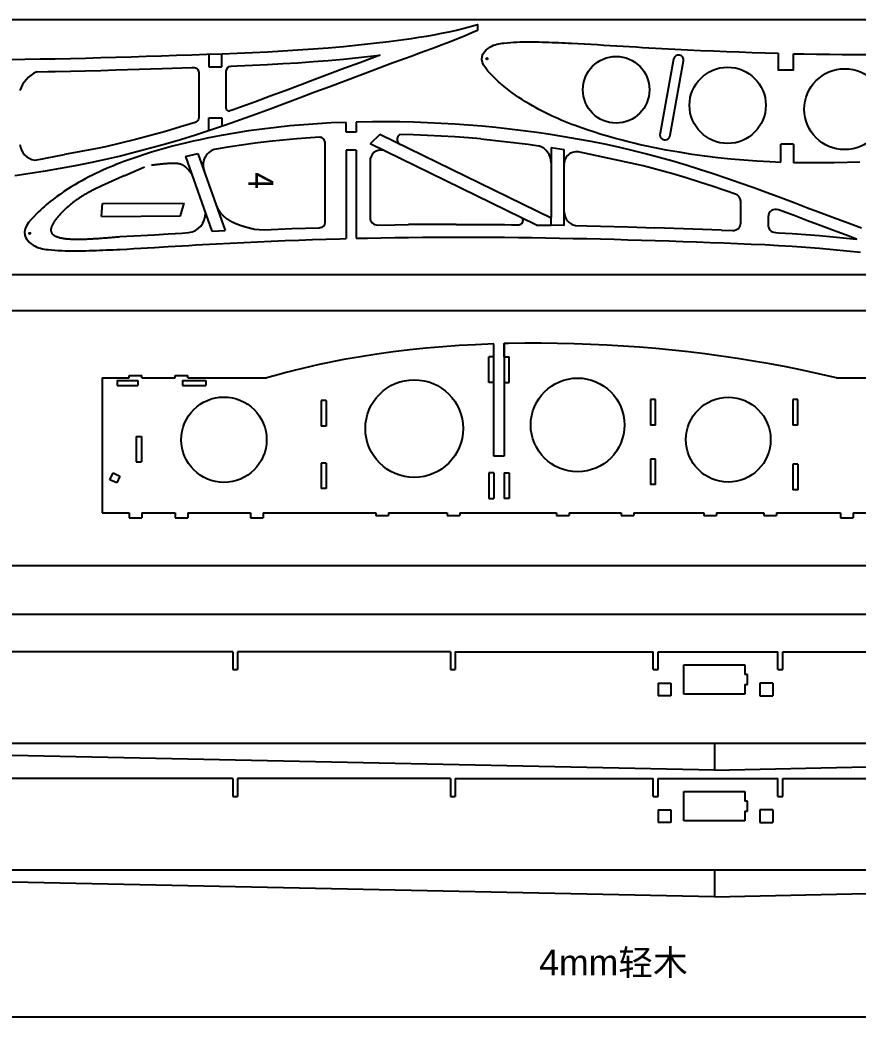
# Model space of a CAD drawing. Header units: inches. Extents: x 33 to 1703, y 106 to 883.
# Drawn here: x 263.7 to 592.9, y 106.1 to 497.6 of the extents above; entities that cross this region are included whole.
import ezdxf

# ---------------------------------------------------------------- set-up
doc = ezdxf.new("R2010")
doc.units = ezdxf.units.IN
doc.header["$MEASUREMENT"] = 0
doc.layers.add('7', color=7, linetype='Continuous')
doc.styles.get("Standard").update_dxf_attribs({"font": 'arial.ttf'})
doc.styles.add('样式_4', font='txt', dxfattribs={"height": 10})

msp = doc.modelspace()

# ---------------------------------------------------------------- linework, layer by layer
for p, q in [((1034.3, 497.65), (34.3, 497.65)), ((34.3, 397.65), (1034.3, 397.65)), ((449.88, 326.39), (449.88, 370.48)), ((453.88, 370.67), (453.88, 326.39)), ((449.88, 365.31), (447.88, 365.31)), ((447.88, 355.31), (447.88, 365.31)), ((453.88, 365.31), (453.88, 361.46)), ((301.94, 356.08), (309.96, 356.08)), ((301.94, 356.08), (301.94, 354.08)), ((301.94, 354.08), (309.96, 354.08)), ((301.94, 354.08), (309.96, 354.08)), ((309.96, 356.08), (309.96, 354.08)), ((327.56, 356.08), (336.67, 356.08)), ((327.56, 356.08), (327.56, 354.08)), ((327.56, 354.08), (336.67, 354.08)), ((327.56, 354.08), (336.67, 354.08)), ((336.67, 356.08), (336.67, 354.08)), ((449.88, 355.31), (447.88, 355.31)), ((453.88, 326.39), (449.88, 326.39)), ((449.88, 319.76), (449.88, 309.76)), ((453.88, 319.76), (453.88, 314.91)), ((347.27, 249.51), (253.93, 249.51)), ((347.27, 249.51), (347.27, 242.51)), ((349.17, 249.51), (349.17, 242.51)), ((432.77, 249.51), (349.17, 249.51)), ((432.77, 249.51), (432.77, 242.51)), ((434.67, 249.51), (434.67, 242.51)), ((434.67, 249.51), (512.38, 249.51)), ((512.38, 242.51), (512.38, 249.51)), ((514.38, 242.51), (514.38, 249.51)), ((514.38, 249.51), (561.38, 249.51)), ((561.38, 242.51), (561.38, 249.51)), ((563.38, 249.51), (638.29, 249.51)), ((563.38, 242.51), (563.38, 249.51)), ((347.27, 242.51), (349.17, 242.51)), ((432.77, 242.51), (434.67, 242.51)), ((512.38, 242.51), (514.38, 242.51)), ((561.38, 242.51), (563.38, 242.51)), ((1034.5, 213.48), (38.46, 213.48)), ((536.48, 203.08), (38.46, 213.48)), ((1034.5, 213.48), (479.5, 213.48)), ((536.48, 213.48), (536.48, 203.08)), ((536.48, 203.08), (1034.5, 213.48)), ((347.27, 199.74), (253.93, 199.74)), ((347.27, 199.74), (347.27, 192.74)), ((349.17, 199.74), (349.17, 192.74)), ((432.77, 199.74), (349.17, 199.74)), ((432.77, 199.74), (432.77, 192.74)), ((434.67, 199.74), (434.67, 192.74)), ((434.67, 199.74), (512.38, 199.74)), ((512.38, 192.74), (512.38, 199.74)), ((514.38, 192.74), (514.38, 199.74)), ((514.38, 199.74), (561.38, 199.74)), ((561.38, 192.74), (561.38, 199.74)), ((563.38, 199.74), (638.29, 199.74)), ((563.38, 192.74), (563.38, 199.74)), ((347.27, 192.74), (349.17, 192.74)), ((432.77, 192.74), (434.67, 192.74)), ((512.38, 192.74), (514.38, 192.74)), ((561.38, 192.74), (563.38, 192.74)), ((1034.5, 163.71), (38.46, 163.71)), ((536.48, 153.31), (38.46, 163.71)), ((1034.5, 163.71), (479.5, 163.71)), ((536.48, 163.71), (536.48, 153.31)), ((536.48, 153.31), (1034.5, 163.71))]:
    msp.add_line(p, q)
at = {"color": 3}
for p, q in [((337.95, 484.2), (337.95, 479.2)), ((342.95, 479.2), (342.95, 484.39)), ((561.56, 484.57), (561.56, 477.84)), ((567.56, 477.9), (567.56, 484.4)), ((305.99, 478.15), (319.52, 478.57)), ((337.95, 479.2), (342.95, 479.2)), ((567.56, 477.9), (561.56, 477.9)), ((270.33, 477.3), (274.6, 477.37)), ((344.75, 462.86), (344.75, 464.27)), ((347.41, 462.38), (346.08, 461.92)), ((337.95, 454.15), (337.95, 459.15)), ((337.95, 459.15), (342.95, 459.15)), ((342.95, 459.15), (342.95, 455.84)), ((391.79, 453.55), (391.79, 457.43)), ((395.79, 457.55), (395.79, 453.55)), ((395.79, 453.55), (391.79, 453.55)), ((405.08, 452.66), (401.21, 448.98)), ((472.4, 419.82), (405.08, 452.66)), ((444.73, 450.91), (463.35, 448.86)), ((294.09, 447.14), (281.24, 444.87)), ((395.79, 446.55), (391.79, 446.55)), ((391.79, 446.55), (391.79, 411.81)), ((395.79, 446.55), (395.79, 411.93)), ((466.54, 417.12), (401.21, 448.98)), ((463.35, 448.86), (467.43, 448.26)), ((472.33, 447.54), (472.33, 444.75)), ((472.33, 447.53), (477.41, 446.74)), ((477.41, 416.88), (477.41, 446.74)), ((567.56, 448.88), (562.56, 448.88)), ((562.56, 447.88), (562.56, 448.88)), ((562.56, 441.75), (562.56, 447.88)), ((567.56, 448.88), (567.56, 441.58)), ((269.53, 442.59), (272.55, 443.1)), ((272.55, 443.1), (273.72, 443.37)), ((273.72, 443.37), (281.24, 444.87)), ((328.76, 443.99), (333.63, 445.19)), ((328.76, 443.99), (339.08, 414.69)), ((333.63, 445.19), (344.28, 414.95)), ((472.33, 444.75), (472.4, 420.09)), ((508.53, 440.4), (485.4, 445.37)), ((472.41, 417.04), (472.4, 420.09)), ((435.09, 417.36), (416.37, 417.26)), ((456.77, 417.25), (459.63, 417.22)), ((466.54, 417.12), (472.41, 417.04)), ((477.41, 416.88), (472.41, 417.04)), ((539.24, 415.14), (513.09, 416.03)), ((339.08, 414.69), (344.28, 414.95))]:
    msp.add_line(p, q, dxfattribs=at)
at = {"color": 4}
for p, q in [((295.7, 420.52), (296.15, 425.52)), ((296.15, 425.52), (328.21, 425.74)), ((326.76, 420.73), (328.21, 425.74)), ((295.7, 420.52), (326.76, 420.73))]:
    msp.add_line(p, q, dxfattribs=at)
at = {"color": 7}
for p, q in [((1032.82, 383.47), (32.85, 383.47)), ((453.88, 365.31), (453.88, 370.54)), ((453.88, 365.31), (455.88, 365.31)), ((455.88, 355.31), (455.88, 365.31)), ((453.88, 361.46), (453.88, 355.31)), ((295.94, 357.08), (306.55, 357.08)), ((295.94, 357.08), (295.94, 304.08)), ((306.55, 357.08), (306.55, 358.08)), ((306.55, 358.08), (311.55, 358.08)), ((311.55, 357.08), (311.55, 358.08)), ((311.55, 357.08), (324.67, 357.08)), ((324.67, 358.08), (329.67, 358.08)), ((324.67, 357.08), (324.67, 358.08)), ((329.67, 357.08), (329.67, 358.08)), ((329.67, 357.08), (360.69, 357.08)), ((584.4, 357.08), (627.14, 357.08)), ((453.88, 355.31), (455.88, 355.31)), ((513.37, 348.58), (511.37, 348.58)), ((511.37, 348.58), (511.37, 338.58)), ((513.37, 338.58), (513.37, 348.58)), ((569.25, 348.58), (567.25, 348.58)), ((567.25, 348.58), (567.25, 338.58)), ((569.25, 338.58), (569.25, 348.58)), ((384.04, 348.19), (382.04, 348.19)), ((382.04, 348.19), (382.04, 338.19)), ((384.04, 348.19), (384.04, 338.19)), ((384.04, 338.19), (382.04, 338.19)), ((513.37, 338.58), (511.37, 338.58)), ((569.25, 338.58), (567.25, 338.58)), ((309.38, 334.08), (311.38, 334.08)), ((309.38, 334.08), (309.38, 324.08)), ((311.38, 334.08), (311.38, 324.08)), ((513.37, 325.16), (511.37, 325.16)), ((511.37, 325.16), (511.37, 315.16)), ((513.37, 315.16), (513.37, 325.16)), ((309.38, 324.08), (311.38, 324.08)), ((384.04, 323.64), (382.04, 323.64)), ((382.04, 323.64), (382.04, 313.64)), ((384.04, 323.64), (384.04, 313.64)), ((569.25, 323.14), (567.25, 323.14)), ((567.25, 323.14), (567.25, 313.14)), ((569.31, 313.14), (569.31, 323.14)), ((298.99, 317.11), (300.29, 319.81)), ((300.29, 319.81), (302.99, 318.52)), ((302.99, 318.52), (301.7, 315.81)), ((449.88, 319.76), (447.88, 319.76)), ((447.88, 319.76), (447.88, 309.76)), ((453.88, 319.76), (455.88, 319.76)), ((455.88, 319.76), (455.88, 309.76)), ((301.7, 315.81), (298.99, 317.11)), ((384.04, 313.64), (382.04, 313.64)), ((453.88, 314.91), (453.88, 309.76)), ((513.37, 315.16), (511.37, 315.16)), ((447.88, 309.76), (449.88, 309.76)), ((455.88, 309.76), (453.88, 309.76)), ((569.31, 313.14), (567.25, 313.14)), ((295.94, 304.08), (306.55, 304.08)), ((306.55, 304.08), (306.55, 302.08)), ((306.55, 302.08), (311.55, 302.08)), ((311.55, 304.08), (324.67, 304.08)), ((311.55, 304.08), (311.55, 302.08)), ((324.67, 304.08), (324.67, 302.08)), ((324.67, 302.08), (329.67, 302.08)), ((329.67, 304.08), (354.22, 304.08)), ((329.67, 304.08), (329.67, 302.08)), ((354.22, 304.08), (354.22, 302.08)), ((354.22, 302.08), (359.22, 302.08)), ((359.22, 304.08), (403.46, 304.08)), ((359.22, 304.08), (359.22, 302.08)), ((403.46, 304.08), (403.46, 303.08)), ((403.46, 303.08), (408.46, 303.08)), ((408.46, 304.08), (431.53, 304.08)), ((408.46, 304.08), (408.46, 303.08)), ((431.53, 304.08), (431.53, 303.08)), ((431.53, 303.08), (436.53, 303.08)), ((436.53, 304.08), (474.48, 304.08)), ((436.53, 304.08), (436.53, 303.08)), ((474.48, 304.08), (474.48, 303.08)), ((474.48, 303.08), (479.48, 303.08)), ((479.48, 304.08), (499.88, 304.08)), ((479.48, 304.08), (479.48, 303.08)), ((499.88, 304.08), (499.88, 303.08)), ((499.88, 303.08), (504.88, 303.08)), ((504.88, 304.08), (532.33, 304.08)), ((504.88, 304.08), (504.88, 303.08)), ((532.33, 304.08), (532.33, 303.08)), ((532.33, 303.08), (537.33, 303.08)), ((537.33, 304.08), (555.84, 304.08)), ((537.33, 304.08), (537.33, 303.08)), ((555.84, 304.08), (555.84, 303.08)), ((555.84, 303.08), (560.84, 303.08)), ((560.84, 304.08), (585.95, 304.08)), ((560.84, 304.08), (560.84, 303.08)), ((585.95, 304.08), (585.95, 302.08)), ((585.95, 302.08), (590.95, 302.08)), ((590.95, 304.08), (604.29, 304.08)), ((590.95, 304.08), (590.95, 302.08)), ((32.82, 283.47), (1032.82, 283.47))]:
    msp.add_line(p, q, dxfattribs=at)
at = {"color": 240, "true_color": 0xed1f24}
for p, q in [((524.48, 244.41), (548.48, 244.41)), ((524.48, 232.91), (524.48, 244.41)), ((524.48, 244.41), (548.48, 244.41)), ((524.48, 232.91), (524.48, 244.41)), ((548.48, 244.41), (548.48, 240.66)), ((548.48, 244.41), (548.48, 240.66)), ((549.48, 240.66), (548.48, 240.66)), ((549.48, 240.66), (548.48, 240.66)), ((549.48, 236.66), (549.48, 240.66)), ((549.48, 236.66), (549.48, 240.66)), ((514.38, 237.21), (519.38, 237.21)), ((514.38, 237.21), (514.38, 232.21)), ((519.38, 237.21), (519.38, 232.21)), ((548.48, 236.66), (548.48, 232.91)), ((548.48, 236.66), (549.48, 236.66)), ((548.48, 236.66), (548.48, 232.91)), ((548.48, 236.66), (549.48, 236.66)), ((559.38, 237.21), (554.38, 237.21)), ((554.38, 237.21), (554.38, 232.21)), ((559.38, 237.21), (559.38, 232.21)), ((519.38, 232.21), (514.38, 232.21)), ((548.48, 232.91), (524.48, 232.91)), ((548.48, 232.91), (524.48, 232.91)), ((554.38, 232.21), (559.38, 232.21)), ((524.48, 194.64), (548.48, 194.64)), ((524.48, 183.14), (524.48, 194.64)), ((524.48, 194.64), (548.48, 194.64)), ((524.48, 183.14), (524.48, 194.64)), ((548.48, 194.64), (548.48, 190.89)), ((548.48, 194.64), (548.48, 190.89)), ((549.48, 190.89), (548.48, 190.89)), ((549.48, 190.89), (548.48, 190.89)), ((549.48, 186.89), (549.48, 190.89)), ((549.48, 186.89), (549.48, 190.89)), ((514.38, 187.43), (519.38, 187.43)), ((514.38, 187.43), (514.38, 182.43)), ((519.38, 187.43), (519.38, 182.43)), ((548.48, 186.89), (548.48, 183.14)), ((548.48, 186.89), (549.48, 186.89)), ((548.48, 186.89), (548.48, 183.14)), ((548.48, 186.89), (549.48, 186.89)), ((559.38, 187.43), (554.38, 187.43)), ((554.38, 187.43), (554.38, 182.43)), ((559.38, 187.43), (559.38, 182.43)), ((519.38, 182.43), (514.38, 182.43)), ((548.48, 183.14), (524.48, 183.14)), ((548.48, 183.14), (524.48, 183.14)), ((554.38, 182.43), (559.38, 182.43))]:
    msp.add_line(p, q, dxfattribs=at)
at = {"color": 3}
msp.add_lwpolyline([(524.35, 481.51, 1), (520.43, 482.3), (515.16, 453.12, 1.103481), (519.09, 452.36), (524.35, 481.55)], format="xyb", dxfattribs=at)
msp.add_lwpolyline([(33.34, 264.29), (1058.43, 264.29), (1058.43, 106.09), (33.34, 106.09)], close=True)
for points in [[(312.67, 439.83, 0), (312.37, 439.7, 0), (312.07, 439.57, 0), (311.77, 439.44, 0), (311.47, 439.32, 0), (311.17, 439.19, 0), (310.87, 439.06, 0), (310.57, 438.93, 0), (310.27, 438.8, 0), (309.97, 438.67, 0), (309.67, 438.55, 0), (309.37, 438.42, 0), (309.07, 438.29, 0), (308.77, 438.16, 0), (308.47, 438.03, 0), (308.17, 437.9, 0), (307.88, 437.78, 0), (307.58, 437.65, 0), (307.28, 437.52, 0), (306.98, 437.39, 0), (306.68, 437.26, 0), (306.39, 437.13, 0), (306.09, 437.01, 0), (305.79, 436.88, 0), (305.5, 436.75, 0), (305.2, 436.62, 0), (304.9, 436.49, 0), (304.61, 436.37, 0), (304.31, 436.24, 0), (304.02, 436.11, 0), (303.72, 435.98, 0), (303.43, 435.85, 0), (303.13, 435.72, 0), (302.84, 435.59, 0), (302.54, 435.47, 0), (302.25, 435.34, 0), (301.96, 435.21, 0), (301.66, 435.08, 0), (301.37, 434.95, 0), (301.08, 434.82, 0), (300.79, 434.7, 0), (300.5, 434.57, 0), (300.21, 434.44, 0), (299.92, 434.31, 0), (299.63, 434.18, 0), (299.34, 434.05, 0), (299.05, 433.92, 0), (298.76, 433.8, 0), (298.47, 433.67, 0), (298.19, 433.54, 0), (297.9, 433.41, 0), (297.61, 433.28, 0), (297.33, 433.15, 0), (297.04, 433.02, 0), (296.76, 432.9, 0), (296.47, 432.77, 0), (296.19, 432.64, 0), (295.91, 432.51, 0), (295.63, 432.38, 0), (295.34, 432.25, 0), (295.06, 432.12, 0), (294.78, 431.98, 0), (294.5, 431.85, 0), (294.22, 431.72, 0), (293.94, 431.58, 0), (293.66, 431.45, 0), (293.38, 431.31, 0), (293.1, 431.18, 0), (292.83, 431.04, 0), (292.55, 430.9, 0), (292.27, 430.76, 0), (291.99, 430.61, 0), (291.72, 430.47, 0), (291.44, 430.32, 0), (291.16, 430.18, 0), (290.89, 430.03, 0), (290.61, 429.88, 0), (290.34, 429.73, 0), (290.06, 429.57, 0), (289.79, 429.42, 0), (289.52, 429.26, 0), (289.24, 429.1, 0), (288.97, 428.94, 0), (288.69, 428.77, 0), (288.42, 428.6, 0), (288.15, 428.43, 0), (287.88, 428.26, 0), (287.6, 428.09, 0), (287.33, 427.91, 0), (287.06, 427.73, 0), (286.79, 427.55, 0), (286.52, 427.36, 0), (286.24, 427.18, 0), (285.97, 426.98, 0), (285.7, 426.79, 0), (285.43, 426.59, 0), (285.16, 426.39, 0), (284.89, 426.19, 0), (284.62, 425.98, 0), (284.35, 425.77, 0), (284.08, 425.55, 0), (283.8, 425.34, 0), (283.53, 425.12, 0), (283.26, 424.89, 0), (282.99, 424.66, 0), (282.72, 424.43, 0), (282.45, 424.19, 0), (282.18, 423.95, 0), (281.91, 423.71, 0), (281.64, 423.46, 0), (281.37, 423.21, 0), (281.11, 422.95, 0), (280.84, 422.69, 0), (280.58, 422.43, 0), (280.32, 422.17, 0), (280.06, 421.91, 0), (279.81, 421.64, 0), (279.56, 421.38, 0), (279.31, 421.11, 0), (279.07, 420.85, 0), (278.84, 420.58, 0), (278.61, 420.31, 0), (278.39, 420.05, 0), (278.17, 419.78, 0), (277.96, 419.52, 0), (277.76, 419.25, 0), (277.56, 418.99, 0), (277.38, 418.73, 0), (277.2, 418.48, 0), (277.03, 418.22, 0), (276.87, 417.97, 0), (276.72, 417.73, 0), (276.59, 417.48, 0), (276.46, 417.24, 0), (276.34, 417.01, 0), (276.24, 416.78, 0), (276.14, 416.55, 0), (276.06, 416.33, 0), (275.99, 416.12, 0), (275.94, 415.91, 0), (275.9, 415.71, 0), (275.87, 415.51, 0), (275.85, 415.32, 0), (275.85, 415.13, 0), (275.86, 414.95, 0), (275.88, 414.78, 0), (275.92, 414.61, 0), (275.97, 414.45, 0), (276.02, 414.29, 0), (276.1, 414.13, 0), (276.18, 413.99, 0), (276.27, 413.84, 0), (276.38, 413.71, 0), (276.49, 413.58, 0), (276.62, 413.45, 0), (276.76, 413.33, 0), (276.91, 413.21, 0), (277.07, 413.1, 0), (277.24, 412.99, 0), (277.42, 412.88, 0), (277.61, 412.78, 0), (277.81, 412.69, 0), (278.02, 412.6, 0), (278.24, 412.51, 0), (278.47, 412.43, 0), (278.7, 412.35, 0), (278.95, 412.28, 0), (279.21, 412.21, 0), (279.47, 412.14, 0), (279.75, 412.08, 0), (280.03, 412.02, 0), (280.32, 411.97, 0), (280.62, 411.92, 0), (280.93, 411.87, 0), (281.24, 411.83, 0), (281.56, 411.79, 0), (281.89, 411.75, 0), (282.23, 411.72, 0), (282.58, 411.69, 0), (282.93, 411.66, 0), (283.29, 411.64, 0), (283.65, 411.62, 0), (284.02, 411.6, 0), (284.4, 411.59, 0), (284.79, 411.57, 0), (285.18, 411.56, 0), (285.58, 411.56, 0), (285.98, 411.55, 0), (286.39, 411.55, 0), (286.8, 411.55, 0), (287.22, 411.56, 0), (287.65, 411.56, 0), (288.08, 411.57, 0), (288.51, 411.58, 0), (288.95, 411.59, 0), (289.39, 411.61, 0), (289.84, 411.62, 0), (290.3, 411.64, 0), (290.75, 411.66, 0), (291.21, 411.68, 0), (291.68, 411.71, 0), (292.15, 411.73, 0), (292.62, 411.76, 0), (293.09, 411.79, 0), (293.57, 411.82, 0), (294.05, 411.85, 0), (294.53, 411.88, 0), (295.02, 411.91, 0), (295.51, 411.95, 0), (296, 411.98, 0), (296.5, 412.02, 0), (296.99, 412.06, 0), (297.49, 412.1, 0), (297.99, 412.13, 0), (298.49, 412.17, 0), (298.99, 412.21, 0), (299.49, 412.26, 0), (300, 412.3, 0), (300.5, 412.34, 0), (301.01, 412.38, 0), (301.52, 412.42, 0), (302.03, 412.47, 0), (302.53, 412.51, 0), (303.04, 412.55, 0)], [(315.4, 440.68, 0), (315.49, 440.69, 0), (315.58, 440.7, 0), (315.67, 440.71, 0), (315.76, 440.72, 0), (315.85, 440.73, 0), (315.93, 440.75, 0), (316.02, 440.76, 0), (316.11, 440.77, 0), (316.2, 440.78, 0), (316.29, 440.79, 0), (316.38, 440.8, 0), (316.47, 440.81, 0), (316.56, 440.82, 0), (316.65, 440.83, 0), (316.74, 440.84, 0), (316.83, 440.85, 0), (316.92, 440.86, 0), (317.01, 440.88, 0), (317.1, 440.89, 0), (317.19, 440.9, 0), (317.28, 440.91, 0), (317.37, 440.92, 0), (317.46, 440.93, 0), (317.55, 440.94, 0), (317.64, 440.95, 0), (317.73, 440.96, 0), (317.82, 440.97, 0), (317.91, 440.98, 0), (318, 440.99, 0), (318.09, 441, 0), (318.19, 441.01, 0), (318.28, 441.02, 0), (318.37, 441.03, 0), (318.46, 441.04, 0), (318.55, 441.05, 0), (318.64, 441.06, 0), (318.73, 441.07, 0), (318.82, 441.08, 0), (318.91, 441.09, 0), (319, 441.1, 0), (319.09, 441.11, 0), (319.19, 441.12, 0), (319.28, 441.13, 0), (319.37, 441.14, 0), (319.46, 441.15, 0), (319.55, 441.15, 0), (319.64, 441.16, 0), (319.73, 441.17, 0), (319.83, 441.18, 0), (319.92, 441.19, 0), (320.01, 441.2, 0), (320.1, 441.21, 0), (320.19, 441.22, 0), (320.29, 441.22, 0), (320.38, 441.23, 0), (320.47, 441.24, 0), (320.56, 441.25, 0), (320.66, 441.26, 0), (320.75, 441.26, 0), (320.84, 441.27, 0), (320.94, 441.28, 0), (321.03, 441.29, 0), (321.12, 441.29, 0), (321.22, 441.3, 0), (321.31, 441.31, 0), (321.4, 441.32, 0), (321.5, 441.32, 0), (321.59, 441.33, 0), (321.69, 441.34, 0), (321.78, 441.34, 0), (321.87, 441.35, 0), (321.97, 441.36, 0), (322.06, 441.36, 0), (322.16, 441.37, 0), (322.25, 441.38, 0), (322.35, 441.38, 0), (322.44, 441.39, 0), (322.54, 441.39, 0), (322.63, 441.4, 0), (322.73, 441.4, 0), (322.82, 441.41, 0), (322.92, 441.41, 0), (323.02, 441.42, 0), (323.11, 441.42, 0), (323.21, 441.43, 0), (323.3, 441.43, 0), (323.4, 441.43, 0), (323.5, 441.44, 0), (323.59, 441.44, 0), (323.69, 441.44, 0), (323.78, 441.44, 0), (323.88, 441.44, 0), (323.97, 441.45, 0), (324.07, 441.45, 0), (324.17, 441.45, 0), (324.26, 441.44, 0), (324.36, 441.44, 0), (324.45, 441.44, 0), (324.55, 441.44, 0), (324.64, 441.43, 0), (324.73, 441.43, 0), (324.83, 441.43, 0), (324.92, 441.42, 0), (325.02, 441.41, 0), (325.11, 441.41, 0), (325.2, 441.4, 0), (325.29, 441.39, 0), (325.39, 441.38, 0), (325.48, 441.37, 0), (325.57, 441.36, 0), (325.66, 441.35, 0), (325.75, 441.33, 0), (325.84, 441.32, 0), (325.93, 441.3, 0), (326.02, 441.29, 0), (326.11, 441.27, 0), (326.2, 441.25, 0), (326.28, 441.23, 0), (326.37, 441.21, 0), (326.46, 441.19, 0), (326.54, 441.16, 0), (326.63, 441.14, 0), (326.71, 441.11, 0), (326.8, 441.09, 0), (326.88, 441.06, 0), (326.97, 441.03, 0), (327.05, 441, 0), (327.13, 440.96, 0), (327.21, 440.93, 0), (327.29, 440.89, 0), (327.37, 440.86, 0), (327.45, 440.82, 0), (327.53, 440.78, 0), (327.6, 440.74, 0), (327.68, 440.7, 0), (327.76, 440.65, 0), (327.83, 440.61, 0), (327.91, 440.56, 0), (327.98, 440.51, 0), (328.05, 440.46, 0), (328.13, 440.42, 0), (328.2, 440.36, 0), (328.27, 440.31, 0), (328.34, 440.26, 0), (328.41, 440.2, 0), (328.48, 440.15, 0), (328.55, 440.09, 0), (328.62, 440.03, 0), (328.69, 439.98, 0), (328.76, 439.92, 0), (328.82, 439.86, 0), (328.89, 439.79, 0), (328.96, 439.73, 0), (329.02, 439.67, 0), (329.09, 439.6, 0), (329.15, 439.54, 0), (329.22, 439.47, 0), (329.28, 439.41, 0), (329.35, 439.34, 0), (329.41, 439.27, 0), (329.47, 439.2, 0), (329.54, 439.13, 0), (329.6, 439.06, 0), (329.66, 438.99, 0), (329.72, 438.92, 0), (329.78, 438.85, 0), (329.84, 438.77, 0), (329.9, 438.7, 0), (329.97, 438.63, 0), (330.03, 438.55, 0), (330.09, 438.48, 0), (330.15, 438.4, 0), (330.21, 438.33, 0), (330.26, 438.25, 0), (330.32, 438.17, 0), (330.38, 438.1, 0), (330.44, 438.02, 0), (330.5, 437.94, 0), (330.56, 437.86, 0), (330.62, 437.79, 0), (330.68, 437.71, 0), (330.73, 437.63, 0), (330.79, 437.55, 0), (330.85, 437.47, 0), (330.91, 437.39, 0), (330.96, 437.31, 0), (331.02, 437.23, 0), (331.08, 437.15, 0), (331.14, 437.07, 0), (331.2, 436.99, 0), (331.25, 436.91, 0)], [(339.88, 427.46, 0), (339.92, 427.35, 0), (339.95, 427.24, 0), (339.99, 427.13, 0), (340.03, 427.03, 0), (340.07, 426.92, 0), (340.1, 426.81, 0), (340.14, 426.7, 0), (340.18, 426.6, 0), (340.22, 426.49, 0), (340.26, 426.38, 0), (340.3, 426.28, 0), (340.33, 426.17, 0), (340.37, 426.07, 0), (340.41, 425.96, 0), (340.45, 425.85, 0), (340.49, 425.75, 0), (340.53, 425.64, 0), (340.57, 425.54, 0), (340.61, 425.43, 0), (340.65, 425.33, 0), (340.7, 425.22, 0), (340.74, 425.12, 0), (340.78, 425.01, 0), (340.82, 424.91, 0), (340.87, 424.81, 0), (340.91, 424.7, 0), (340.95, 424.6, 0), (341, 424.5, 0), (341.04, 424.4, 0), (341.09, 424.3, 0), (341.14, 424.2, 0), (341.18, 424.1, 0), (341.23, 424, 0), (341.28, 423.9, 0), (341.33, 423.8, 0), (341.38, 423.7, 0), (341.43, 423.6, 0), (341.48, 423.5, 0), (341.53, 423.4, 0), (341.58, 423.31, 0), (341.63, 423.21, 0), (341.69, 423.12, 0), (341.74, 423.02, 0), (341.8, 422.93, 0), (341.85, 422.83, 0), (341.91, 422.74, 0), (341.97, 422.65, 0), (342.03, 422.56, 0), (342.09, 422.46, 0), (342.15, 422.37, 0), (342.21, 422.28, 0), (342.27, 422.2, 0), (342.34, 422.11, 0), (342.4, 422.02, 0), (342.47, 421.93, 0), (342.53, 421.85, 0), (342.6, 421.76, 0), (342.67, 421.68, 0), (342.74, 421.59, 0), (342.81, 421.51, 0), (342.88, 421.43, 0), (342.96, 421.34, 0), (343.03, 421.26, 0), (343.11, 421.18, 0), (343.18, 421.1, 0), (343.26, 421.03, 0), (343.34, 420.95, 0), (343.42, 420.87, 0), (343.49, 420.79, 0), (343.58, 420.72, 0), (343.66, 420.64, 0), (343.74, 420.57, 0), (343.82, 420.5, 0), (343.9, 420.42, 0), (343.99, 420.35, 0), (344.07, 420.28, 0), (344.16, 420.21, 0), (344.25, 420.14, 0), (344.33, 420.07, 0), (344.42, 420, 0), (344.51, 419.93, 0), (344.6, 419.87, 0), (344.69, 419.8, 0), (344.78, 419.73, 0), (344.87, 419.67, 0), (344.96, 419.6, 0), (345.06, 419.54, 0), (345.15, 419.48, 0), (345.24, 419.41, 0), (345.34, 419.35, 0), (345.43, 419.29, 0), (345.53, 419.23, 0), (345.62, 419.17, 0), (345.72, 419.11, 0), (345.82, 419.05, 0), (345.91, 418.99, 0), (346.01, 418.93, 0), (346.11, 418.88, 0), (346.21, 418.82, 0), (346.31, 418.77, 0), (346.4, 418.71, 0), (346.5, 418.66, 0), (346.6, 418.6, 0), (346.7, 418.55, 0), (346.8, 418.5, 0), (346.9, 418.44, 0), (347.01, 418.39, 0), (347.11, 418.34, 0), (347.21, 418.29, 0), (347.31, 418.24, 0), (347.41, 418.19, 0), (347.51, 418.14, 0), (347.61, 418.1, 0), (347.72, 418.05, 0), (347.82, 418, 0), (347.92, 417.95, 0), (348.02, 417.91, 0), (348.13, 417.86, 0), (348.23, 417.82, 0), (348.33, 417.77, 0), (348.43, 417.73, 0), (348.54, 417.69, 0), (348.64, 417.64, 0), (348.74, 417.6, 0), (348.85, 417.56, 0), (348.95, 417.52, 0), (349.06, 417.48, 0), (349.16, 417.44, 0), (349.26, 417.4, 0), (349.37, 417.36, 0), (349.47, 417.32, 0), (349.58, 417.28, 0), (349.68, 417.24, 0), (349.79, 417.2, 0), (349.89, 417.17, 0), (349.99, 417.13, 0), (350.1, 417.09, 0), (350.2, 417.06, 0), (350.31, 417.02, 0), (350.41, 416.99, 0), (350.52, 416.95, 0), (350.62, 416.92, 0), (350.73, 416.88, 0), (350.84, 416.85, 0), (350.94, 416.81, 0), (351.05, 416.78, 0), (351.15, 416.75, 0), (351.26, 416.71, 0), (351.36, 416.68, 0), (351.47, 416.65, 0), (351.58, 416.62, 0), (351.68, 416.59, 0), (351.79, 416.55, 0), (351.9, 416.52, 0), (352, 416.49, 0), (352.11, 416.46, 0), (352.21, 416.43, 0), (352.32, 416.4, 0), (352.43, 416.37, 0), (352.53, 416.34, 0), (352.64, 416.31, 0), (352.75, 416.28, 0), (352.85, 416.26, 0), (352.96, 416.23, 0), (353.07, 416.2, 0), (353.17, 416.17, 0), (353.28, 416.14, 0), (353.39, 416.11, 0), (353.5, 416.09, 0), (353.6, 416.06, 0), (353.71, 416.03, 0), (353.82, 416, 0), (353.92, 415.98, 0), (354.03, 415.95, 0), (354.14, 415.92, 0), (354.25, 415.89, 0), (354.35, 415.87, 0), (354.46, 415.84, 0), (354.57, 415.81, 0), (354.68, 415.79, 0), (354.78, 415.76, 0), (354.89, 415.74, 0), (355, 415.71, 0), (355.11, 415.68, 0), (355.21, 415.66, 0), (355.32, 415.63, 0), (355.43, 415.6, 0), (355.54, 415.58, 0), (355.64, 415.55, 0), (355.75, 415.53, 0), (355.86, 415.5, 0)]]:
    msp.add_polyline3d(points, dxfattribs=at)
for centre, radius in [((447.17, 482.47), 0.3), ((497.88, 470.24), 13.08), ((541.69, 464.12), 14.98), ((587.66, 462.59), 15.88), ((267.56, 413.8), 0.3)]:
    msp.add_circle(centre, radius, dxfattribs=at)
at = {"color": 7}
for centre, radius in [((418.56, 337.18), 19.17), ((482.73, 338.62), 18.39), ((343.83, 332.81), 16.75), ((541.93, 332.83), 16.64)]:
    msp.add_circle(centre, radius, dxfattribs=at)
at = {"color": 3}
for centre, radius, start, end in [((275.36, 466.11), 12.27, 114.2321, 161.9508), ((345.75, 462.86), 1, 180, 289.3014), ((414.09, 450.72), 2.21, 121.0644, 246.3934), ((270.61, 449.46), 6.95, 185.5191, 261.0075), ((342.17, 440.6), 6.53, 109.7425, 201.1162), ((405.59, 442.18), 4.38, 80.3702, 179.9846), ((465.27, 441.53), 7.07, 0.1857, 72.2355), ((482.39, 440.86), 5.01, 75.3352, 186.059), ((328.86, 421.79), 7.75, 278.7637, 359.364), ((459.66, 418.89), 1.68, 268.3969, 32.2655), ((483.17, 422.51), 5.77, 183.6799, 257.3713)]:
    msp.add_arc(centre, radius, start, end, dxfattribs=at)
at = {"layer": '7', "color": 3, "linetype": 'Continuous'}
for points in [[(259.7, 482.12), (265.66, 482.21), (271.62, 482.31), (277.58, 482.42), (283.54, 482.55), (289.5, 482.7), (295.46, 482.85), (301.42, 483.02), (307.38, 483.19), (313.34, 483.38), (319.29, 483.57), (325.25, 483.77), (331.21, 483.97), (337.17, 484.17), (343.12, 484.39), (349.08, 484.62), (355.03, 484.88), (360.99, 485.17), (366.94, 485.49), (372.89, 485.85), (378.84, 486.27), (384.79, 486.73), (390.74, 487.26), (396.68, 487.84), (402.61, 488.48), (408.54, 489.2), (414.47, 489.98), (417.45, 490.4), (420.42, 490.85), (423.39, 491.33), (426.36, 491.84), (429.31, 492.4), (432.25, 493), (435.19, 493.66), (438.16, 494.4), (441.12, 495.18), (443.38, 495.85), (443.38, 495.85), (443.38, 493.45)], [(443.38, 493.45), (443.38, 493.45), (441.23, 492.52), (438.29, 491.3), (435.34, 490.1), (432.42, 488.95), (429.5, 487.83), (426.57, 486.72), (423.63, 485.63), (420.69, 484.55), (417.74, 483.47), (414.8, 482.39), (408.91, 480.22), (403.04, 478.04), (397.17, 475.85), (391.3, 473.65), (385.44, 471.44), (379.58, 469.23), (373.71, 467.02), (367.87, 464.83), (362.03, 462.65), (356.17, 460.51), (350.31, 458.4), (344.42, 456.34), (338.52, 454.34), (332.59, 452.41), (326.76, 450.61), (320.91, 448.88), (315.03, 447.24), (309.13, 445.69), (303.21, 444.21), (297.27, 442.83), (291.3, 441.54), (285.42, 440.35), (279.52, 439.25), (273.61, 438.23), (267.68, 437.29), (261.74, 436.42)], [(445.53, 484.15), (445.81, 484.66), (446.31, 485.31), (446.89, 485.91), (447.55, 486.47), (448.26, 486.96), (449, 487.37), (449.67, 487.68), (450.35, 487.92), (451.03, 488.12), (451.72, 488.28), (452.41, 488.4), (453.11, 488.5), (453.81, 488.59), (455.06, 488.72), (456.32, 488.82), (457.58, 488.91), (458.84, 488.98), (460.11, 489.03), (461.37, 489.06), (462.64, 489.08), (463.91, 489.08), (465.17, 489.07), (466.44, 489.05), (467.7, 489.02), (468.97, 488.98), (470.23, 488.93), (471.49, 488.89), (472.76, 488.84), (474.03, 488.79), (475.29, 488.74), (476.56, 488.68), (477.83, 488.63), (479.09, 488.57), (480.36, 488.51), (482.89, 488.38), (485.43, 488.24), (487.96, 488.1), (490.5, 487.95), (493.03, 487.8), (495.56, 487.64), (498.1, 487.49), (500.63, 487.33), (503.17, 487.18), (505.7, 487.03), (508.24, 486.88), (510.77, 486.74), (513.3, 486.59), (515.84, 486.45), (520.9, 486.18), (525.97, 485.93), (531.03, 485.69), (536.1, 485.46), (541.16, 485.25), (546.23, 485.06), (551.3, 484.88), (556.36, 484.72), (561.42, 484.57), (561.56, 484.57)], [(562.56, 441.72), (558.22, 441.94), (553.16, 442.22), (548.05, 442.59), (542.94, 443.03), (537.85, 443.56), (532.76, 444.17), (527.69, 444.87), (522.63, 445.66), (517.58, 446.54), (515.01, 447.03), (512.45, 447.55), (509.89, 448.09), (507.33, 448.66), (504.79, 449.25), (502.25, 449.88), (499.71, 450.53), (497.12, 451.23), (494.53, 451.96), (491.96, 452.72), (489.39, 453.52), (486.84, 454.36), (484.3, 455.24), (481.77, 456.16), (480.47, 456.65), (479.17, 457.16), (477.87, 457.67), (476.58, 458.21), (475.3, 458.75), (474.03, 459.32), (472.76, 459.89), (471.44, 460.52), (470.13, 461.16), (468.83, 461.82), (467.54, 462.5), (466.25, 463.2), (464.98, 463.92), (463.7, 464.67), (462.34, 465.5), (460.99, 466.35), (459.65, 467.23), (458.34, 468.13), (457.05, 469.04), (455.8, 469.98), (454.58, 470.93), (453.86, 471.52), (453.14, 472.12), (452.43, 472.74), (451.71, 473.38), (450.99, 474.04), (450.26, 474.73), (449.52, 475.46), (448.52, 476.48), (447.54, 477.56), (446.65, 478.67), (445.91, 479.82), (445.38, 480.98), (445.12, 482.13), (445.2, 483.28), (445.53, 484.15)], [(567.56, 484.4), (571.54, 484.33), (576.6, 484.23), (581.66, 484.15), (586.72, 484.09), (591.78, 484.04), (596.84, 484.01)], [(274.6, 477.37), (277.58, 477.42), (283.54, 477.55), (289.5, 477.7), (295.46, 477.85), (301.42, 478.02), (305.99, 478.15)], [(391.79, 457.43), (386, 457.18), (380.61, 456.87), (375.16, 456.48), (369.72, 456), (364.29, 455.45), (358.87, 454.8), (353.47, 454.05), (348.08, 453.21), (342.7, 452.27), (339.96, 451.75), (337.23, 451.2), (334.5, 450.62), (331.78, 450.01), (329.07, 449.38), (326.36, 448.71), (323.66, 448.02), (320.9, 447.27), (318.14, 446.5), (315.4, 445.68), (312.67, 444.83), (309.94, 443.94), (307.24, 443.01), (304.55, 442.03), (303.16, 441.5), (301.77, 440.96), (300.39, 440.41), (299.02, 439.84), (297.65, 439.26), (296.29, 438.66), (294.95, 438.04), (293.54, 437.38), (292.14, 436.69), (290.76, 435.99), (289.38, 435.26), (288.01, 434.52), (286.65, 433.75), (285.3, 432.95), (283.84, 432.07), (282.4, 431.16), (280.98, 430.23), (279.58, 429.27), (278.21, 428.29), (276.87, 427.3), (275.58, 426.29), (274.8, 425.66), (274.04, 425.02), (273.28, 424.36), (272.52, 423.68), (271.75, 422.97), (270.98, 422.23), (270.18, 421.46), (269.12, 420.37), (268.07, 419.22), (267.12, 418.04), (266.33, 416.82), (265.77, 415.58), (265.49, 414.35), (265.58, 413.13), (265.84, 412.38), (266.24, 411.66)], [(594.27, 415.84), (588.97, 417.82), (583.67, 419.8), (578.38, 421.8), (573.08, 423.79), (567.79, 425.79), (562.51, 427.77), (557.24, 429.73), (551.95, 431.67), (546.65, 433.57), (541.34, 435.43), (536.01, 437.24), (530.65, 438.98), (525.39, 440.61), (520.11, 442.17), (514.8, 443.65), (509.47, 445.05), (504.13, 446.38), (498.76, 447.63), (493.38, 448.8), (488.06, 449.87), (482.74, 450.87), (477.4, 451.79), (472.05, 452.64), (466.69, 453.41), (461.31, 454.13), (455.93, 454.77), (450.57, 455.35), (445.21, 455.87), (439.85, 456.32), (434.48, 456.71), (429.1, 457.03), (423.72, 457.29), (418.34, 457.48), (412.95, 457.61), (407.56, 457.66), (402.16, 457.65), (395.79, 457.55)], [(444.73, 450.91), (439.85, 451.32), (434.48, 451.71), (429.1, 452.03), (423.72, 452.29), (418.34, 452.48), (412.95, 452.61), (412.95, 452.61)], [(485.4, 445.37), (483.66, 445.71), (483.66, 445.71)], [(593.63, 441.83), (588.58, 441.65), (583.52, 441.53), (578.45, 441.48), (573.39, 441.49), (567.56, 441.58)], [(435.09, 417.36), (437.91, 417.36), (443.3, 417.35), (448.69, 417.32), (454.07, 417.28), (456.77, 417.25)], [(481.91, 416.88), (481.91, 416.88), (486.37, 416.76), (491.75, 416.63), (497.14, 416.5), (502.52, 416.35), (513.09, 416.03)], [(266.24, 411.66), (266.76, 410.97), (267.38, 410.32), (268.08, 409.73), (268.84, 409.21), (269.63, 408.76), (270.34, 408.44), (271.06, 408.18), (271.79, 407.97), (272.53, 407.8), (273.27, 407.67), (274.01, 407.56), (274.76, 407.47), (276.09, 407.33), (277.43, 407.22), (278.77, 407.13), (280.12, 407.05), (281.46, 407), (282.81, 406.97), (284.16, 406.95), (285.51, 406.95), (286.86, 406.96), (288.21, 406.98), (289.56, 407.01), (290.9, 407.05), (292.25, 407.1), (293.6, 407.15), (294.95, 407.2), (296.3, 407.26), (297.64, 407.31), (298.99, 407.37), (300.34, 407.43), (301.69, 407.49), (303.04, 407.56), (305.74, 407.69), (308.44, 407.84), (311.14, 407.99), (313.84, 408.15), (316.54, 408.31), (321.94, 408.65), (324.64, 408.81), (327.34, 408.97), (330.04, 409.13), (332.74, 409.29), (335.44, 409.44), (338.14, 409.6), (340.84, 409.74), (346.24, 410.03), (351.64, 410.3), (357.03, 410.56), (362.43, 410.8), (367.82, 411.03), (373.22, 411.23), (378.62, 411.42), (384.02, 411.6), (389.41, 411.75), (391.79, 411.81)], [(303.04, 412.56), (305.74, 412.69), (308.44, 412.84), (311.14, 412.99), (313.84, 413.15), (316.54, 413.31), (321.94, 413.65), (324.64, 413.81), (327.34, 413.97), (330.04, 414.13), (330.04, 414.13)], [(395.79, 411.93), (400.19, 412.01), (405.58, 412.11), (410.97, 412.19), (416.37, 412.26), (421.76, 412.31), (427.14, 412.34), (432.53, 412.36), (437.91, 412.36), (443.3, 412.35), (448.69, 412.32), (454.07, 412.28), (459.46, 412.22), (464.84, 412.16), (470.23, 412.08), (475.61, 411.98), (480.99, 411.88), (486.37, 411.76), (491.75, 411.63), (497.14, 411.5), (502.52, 411.35), (507.89, 411.19), (513.27, 411.02), (518.65, 410.85), (524.03, 410.67), (529.41, 410.49), (534.79, 410.3), (540.17, 410.1), (545.55, 409.89), (550.92, 409.66), (556.3, 409.4), (561.67, 409.11), (567.04, 408.78), (572.42, 408.41), (577.79, 407.99), (583.16, 407.52), (588.53, 406.99), (593.88, 406.41)]]:
    msp.add_lwpolyline(points, dxfattribs=at)
for points in [[(344.75, 464.02), (344.75, 477.53, -0.402806), (346.67, 479.53), (349.08, 479.62), (355.03, 479.88), (360.99, 480.17), (366.94, 480.49), (372.89, 480.85), (378.84, 481.27), (384.79, 481.73), (390.74, 482.26), (396.68, 482.84), (405.01, 483.77), (403.04, 483.04), (397.17, 480.85), (391.3, 478.65), (385.44, 476.44), (379.58, 474.23), (373.71, 472.02), (367.87, 469.83), (362.03, 467.65), (356.17, 465.51), (350.31, 463.4), (347.41, 462.38)], [(319.52, 478.57), (331.21, 478.97), (331.83, 478.99, -0.424427), (333.9, 476.99), (333.9, 459.29, -0.328711), (332.49, 457.38), (326.76, 455.61), (320.91, 453.88), (315.03, 452.24), (309.13, 450.69), (303.21, 449.21), (297.27, 447.83), (294.09, 447.14)], [(355.75, 415.53), (355.75, 415.53), (359.69, 415.28), (365.08, 415.5), (370.48, 415.71), (375.88, 415.9), (381.28, 416.07), (381.6, 416.08, 0.405819), (383.55, 418.08), (383.55, 449.55, 0.431056), (381.43, 451.55), (377.87, 451.35), (372.42, 450.96), (366.98, 450.48), (361.55, 449.92), (356.13, 449.27), (350.73, 448.53), (345.34, 447.69), (339.96, 446.75), (339.96, 446.75), (339.96, 446.75)], [(401.21, 442.18), (401.21, 420.09, 0.418829), (404.26, 417.09), (410.97, 417.19), (416.37, 417.26)], [(539.24, 415.14), (543.69, 414.97, 0.424912), (546.79, 417.97), (546.79, 426.44, 0.321574), (544.76, 429.28), (536.01, 432.24), (530.65, 433.98), (525.39, 435.61), (520.11, 437.17), (508.53, 440.4)]]:
    msp.add_lwpolyline(points, format="xyb", dxfattribs=at)
msp.add_lwpolyline([(560.41, 414.18), (561.67, 414.11), (567.04, 413.78), (572.42, 413.41), (577.79, 412.99), (583.16, 412.52), (592.27, 411.58), (588.97, 412.82), (583.67, 414.8), (578.38, 416.8), (573.08, 418.79), (567.79, 420.79), (561.62, 423.1, 0.52374), (557.57, 420.29), (557.57, 417.18, 0.398473)], format="xyb", close=True, dxfattribs=at)
at = {"layer": '7', "color": 7, "linetype": 'Continuous'}
for points in [[(449.88, 370.48), (442.7, 370.12), (436.26, 369.75), (429.76, 369.29), (423.26, 368.72), (416.78, 368.05), (410.3, 367.28), (403.84, 366.39), (397.4, 365.38), (390.98, 364.26), (387.71, 363.64), (384.45, 362.98), (381.19, 362.29), (377.94, 361.56), (374.7, 360.81), (371.46, 360.01), (368.24, 359.18), (364.94, 358.29), (361.65, 357.36), (360.69, 357.08)], [(584.4, 357.08), (583.82, 357.22), (577.41, 358.72), (570.97, 360.11), (564.63, 361.39), (558.26, 362.58), (551.89, 363.68), (545.49, 364.7), (539.09, 365.63), (532.67, 366.48), (526.24, 367.25), (519.84, 367.94), (513.44, 368.56), (507.03, 369.1), (500.62, 369.56), (494.2, 369.95), (487.77, 370.26), (481.34, 370.49), (474.9, 370.64), (468.46, 370.7), (462.02, 370.69), (455.58, 370.59), (453.88, 370.54)]]:
    msp.add_lwpolyline(points, dxfattribs=at)

# ---------------------------------------------------------------- texts
at = {"color": 3, "insert": (353.47, 437.99), "char_height": 10, "attachment_point": 7, "rotation": 270, "style": '样式_4'}
msp.add_mtext_dynamic_manual_height_columns('4', width=21.761, gutter_width=50, heights=[0], dxfattribs=at)
at = {"insert": (467.67, 132.49), "char_height": 10, "attachment_point": 1}
msp.add_mtext_dynamic_manual_height_columns('4mm{\\fSimSun|b0|i0|c134|p34;轻木}', width=123.2202, gutter_width=12.5, heights=[43.68], dxfattribs=at)

doc.saveas('drawing.dxf')
